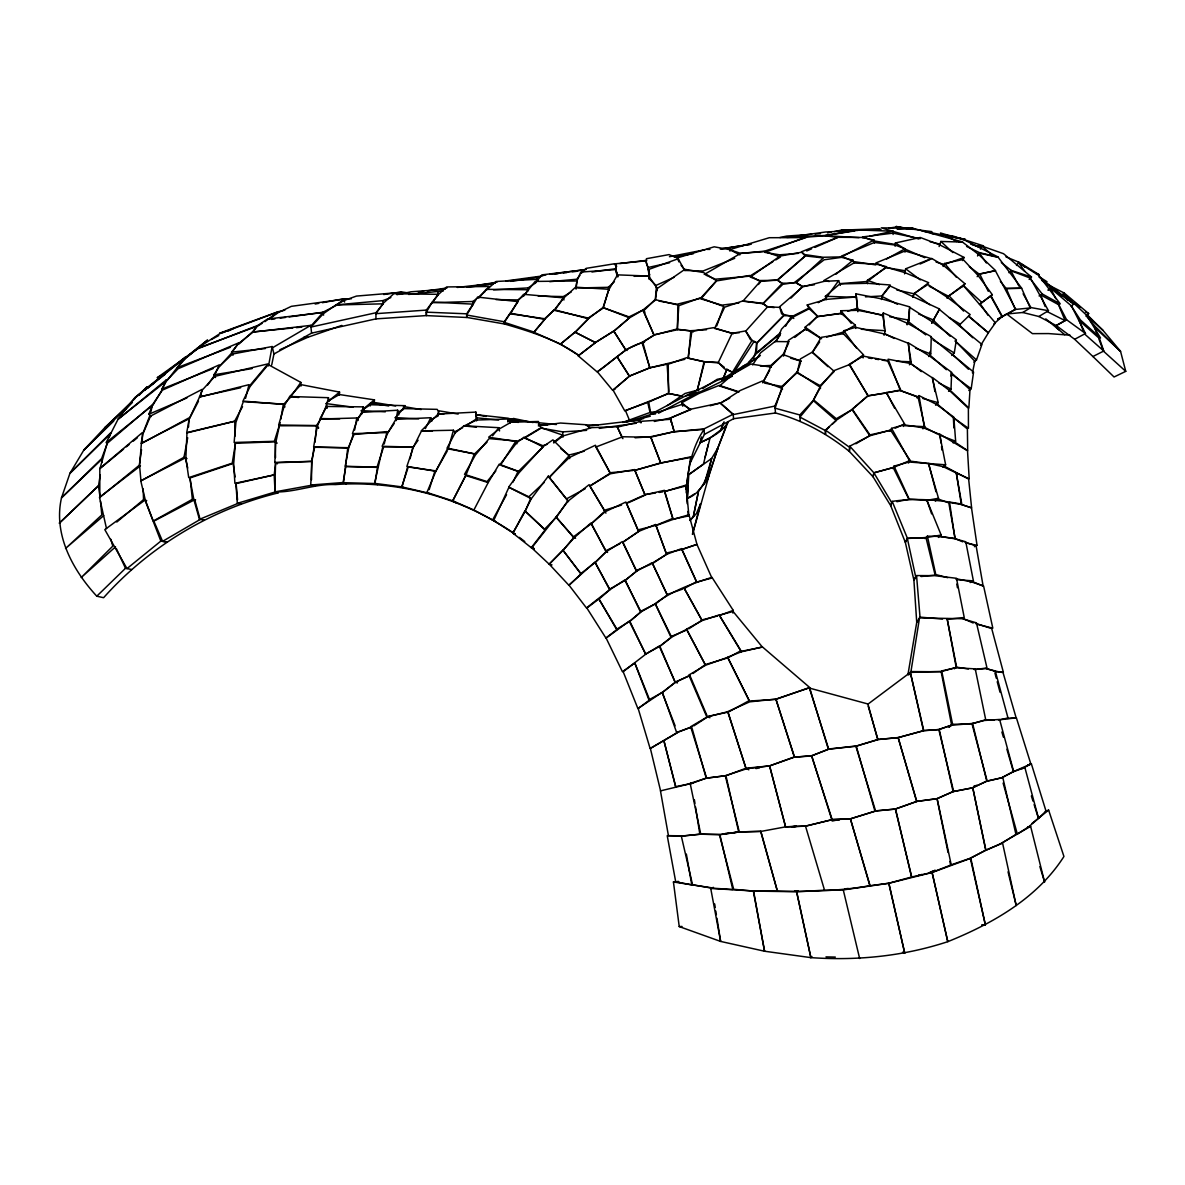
<?xml version="1.0" encoding="UTF-8"?>
<svg xmlns="http://www.w3.org/2000/svg" width="1185" height="1185" viewBox="0 0 1185 1185"><rect width="100%" height="100%" fill="white"/><g stroke="black" fill="none" stroke-linecap="round" stroke-linejoin="round"><path stroke-width="1.5" d="M142.304 441.057L142.304 432.643L99.821 468.445L99.807 497.448L139.282 465.275L141.548 449.633M311.522 479.747L311.596 461.409L275.572 462.817L274.742 491.923C294.754 492.56 314.869 483.673 335.37 484.576C351.604 483.302 368.031 483.806 384.207 485.465C431.103 490.264 476.607 507.402 515.297 534.287L493.627 520.615L508.913 487.316L530.673 498.396L525.296 511.135L512.809 533.117M466.712 313.818L466.668 317.476L426.393 315.61L426.363 312.159L432.229 302.131L472.963 304.13L466.712 313.818L426.363 312.159M904.999 252.153L905.059 248.791L895.238 245.058L874.382 242.466L841.424 256.093L853.393 261.529L875.848 264.907M649.217 279.305L648.521 269.765L645.929 260.848L616.037 263.722L615.919 269.943L617.889 276.89M188.563 427L188.8 417.979L141.385 443.605L139.578 465.424L140.941 480.903L183.986 457.292L187.704 437.769M476.592 420.868L476.103 416.128L477.318 414.809L508.024 418.216L513.52 419.964L507.832 421.06M507.802 421.993L507.891 418.986L476.622 420.038L464.105 425.919L476.414 427.207M928.744 356.522L930.743 353.959L931.277 336.688L907.651 323.372L883.299 312.988L882.395 316.365M686.233 492.901C687.641 470.741 691.329 448.315 704.053 429.444L674.191 431.651L650.728 436.717L635.086 437.798M948.563 391.331L951.022 389.11L951.644 372.312L929.277 355.856L908.362 342.865L910.376 363.128L921.367 371.601M277.468 463.794L274.802 462.431L275.838 442.272L279.364 425.785L316.543 425.652L318.543 427.933M274.742 491.923L311.492 485.257L314.588 486.161L310.722 485.02L311.951 461.587L314.04 447.278L347.798 447.663L343.502 482.68L374.964 483.524M909.369 309.063L908.347 321.653L907.058 324.808L908.984 320.128L909.68 306.871L881.551 298.872L856.029 293.836L857.57 309.27L882.632 315.477M930.106 351.456L929.914 355.026L946.356 369.705M704.186 484.265L711.607 458.491C708.126 474.311 704.097 491.923 687.3 498.396L688.796 474.607L711.607 458.491L717.962 447.915L709.104 475.244L692.455 534.376L700.483 503.818L696.469 513.475L689.937 520.496L693.299 516.853L698.617 490.62L707.252 479.999L717.932 447.915L716.332 451.929L728.049 422.038C722.406 432.332 710.304 437.872 699.935 442.805M687.3 498.396L688.07 486.028M339.369 395.183L339.562 392.102L301.034 384.651L289.732 396.575L298.679 397.493M403.33 409.64L403.537 406.514L421.164 409.551M908.539 463.039L910.11 460.432L890.542 430.066L869.716 435.813L849.749 446.197L849.393 451.47L873.078 476.814L890.75 505.773L905.34 542.36L913.902 580.161L916.731 622.392L907.947 674.65M685.893 489.316L690.588 457.469L660.756 462.876L634.804 470.386L644.936 494.604L655.601 492.975M950.962 376.178L951.214 372.697L969.997 389.628L968.856 407.966L949.94 390.087M438.346 414.424L438.628 410.751L458.18 414.069M895.134 246.273L895.416 242.984L920.227 237.474L939.705 244.851L964.116 257.471L962.561 260.581M315.077 442.168L316.543 425.652M688.381 358.329L690.825 330.97L676.635 329.104L654.061 335.074L642.818 342.346L649.721 367.854L684.826 359.307M644.981 312.173L642.892 310.129L629.013 316.869L603.047 307.641L608.838 289.703L617.518 274.861L648.625 276.061L656.431 287.244L655.261 300.116L642.833 310.085L629.502 317.861L613.919 331.178L625.591 349.768L627.072 350.479M709.104 475.244L709.208 474.089L707.252 479.999M370.298 405.937L370.594 402.959L374.164 402.426L395.657 405.981M101.836 462.417L102.177 458.936L61.502 497.833C53.177 534.391 72.655 570.015 96.785 596.188L103.599 597.714C149.651 546.152 211.226 509.224 278.371 492.856L275.053 492.012L237.311 503.344L235.919 483.613L274.179 474.889L275.675 462.876M881.492 299.509L881.847 295.983L890.246 284.978L867.524 283.304L839.824 283.926L825.367 296.309L826.552 299.627M576.058 289.11L576.947 280.904L580.754 272.091L615.844 269.573L617.681 276.564M843.335 334.052L843.72 330.733L855.6 327.327L884.395 333.963L908.169 343.206L911.146 361.781L909.399 364.817M863.11 357.914L863.465 354.774L843.379 333.711L821.161 337.369L812.347 352.375L827.945 366.654M655.394 300.412L656.846 288.784L684.886 269.336L703.579 272.55L716.451 280.682L700.528 298.353L676.99 304.264L658.993 301.049M374.016 403.537L374.475 399.878L339.414 394.546L329.075 400.426L326.186 403.581L327.164 408.262M732.878 613.06L733.234 610.364L711.978 577.347C692.099 583.642 671.88 590.945 655.172 603.669L670.74 636.671L687.315 629.768M394.087 423.608L387.85 432.569L352.434 433.636L357.5 419.268L361.795 412.395L397.656 410.217L396.16 420.616L395.301 417.594L403.404 408.588L437.206 409.358L438.568 411.61L438.243 415.846L431.296 419.579M968.826 390.502L971.196 388.724L973.581 372.031L930.921 337.132M375.245 481.732L377.437 467.379L345.813 466.594L343.117 482.532L310.722 485.02M100.251 474.859L98.503 485.82L59.25 523.237L98.399 485.776L100.147 497.611M949.096 727.027L951.614 725.101L941.083 671.391L910.361 672.399L908.599 674.857L910.954 671.554L919.516 617.918L962.309 618.718L976.44 622.836L986.987 667.955L975.122 669.54M235.445 443.323L232.245 463.172L188.711 477.629L185.852 458.091L186.978 432.895L234.748 421.282L235.208 435.976M951.777 355.5L954.266 352.982L956.384 339.843L932.491 321.994L909.517 307.256M575.792 287.999L576.962 280.978L535.146 281.423L523.814 295.628L517.889 299.923L496.011 299.598M280.178 422.675L274.342 441.309L234.126 442.479L235.919 422.393L243.295 401.685L283.378 404.115L284.963 406.929M280.756 419.297L283.378 404.115M513.209 421.712L513.772 418.527L533.102 422.541M354.641 429.992L356.774 417.979L320.409 419.016L317.254 426.467L313.625 446.982L348.197 447.945L353.737 435.132M268.521 365.928L272.15 346.538L232.438 354.048L219.921 365.795L213.863 374.801L215.522 377.541M377.541 484.606L374.593 483.361L382.77 446.878L412.884 446.804L410.114 458.758M693.299 516.853L698.617 490.605M272.15 346.538L273.942 354.004L271.706 365.01M362.654 410.054L363.306 406.87L326.793 406.455L320.128 418.527L339.695 418.897M972.441 372.919L974.84 361.247L955.303 340.954M904.54 273.883L905.651 268.802L931.751 258.463L943.586 265.47L964.99 283.778L962.768 286.726M314.573 447.663L311.507 461.365L274.802 462.431M200.517 396.294L202.087 389.391L150.525 416.068L143.207 433.28L141.089 443.353L187.867 419.401M384.236 443.975L387.036 431.621L353.219 434.54L348.627 448.256L345.205 466.268L377.023 467.142L383.436 447.5M697.447 389.895L704.083 361.677L686.545 357.707L668.236 364.225L668.518 393.405L682.308 396.368M708.274 444.434L703.475 464.061L688.633 474.696M705.016 457.528L710.037 438.035L726.242 425.845L716.332 451.929M150.821 411.817L152.584 404.618L162.375 390.146L219.284 364.876L214.352 375.615L207.405 385.332M245.562 398.323L248.983 384.666L199.554 397.064L189.378 418.483L186.697 432.629L234.645 421.179L242.525 406.662M326.912 403.744L328.438 397.701L289.703 396.486L284.311 405.759L278.653 424.985L316.528 425.637L318.572 427.948M709.978 438.006L700.246 442.612L701.609 437.28M697.284 389.88L704.66 361.751L717.666 362.284L724.302 367.291M884.054 335.251L885.254 330.689L882.751 315.032L857.688 310.322L840.846 310.737L841.35 314.395M700.246 442.612L701.668 437.25M448.078 449.574L453.44 430.229L421.519 430.881L413.358 447.249L406.885 466.372L435.695 471.275L447.189 451.13M616.57 273.868L615.711 268.699L616.422 266.136L614.393 263.781L586.145 268.358L580.991 273.528M374.593 483.361L401.789 486.872L404.322 488.057L401.952 486.946L407.625 466.905L434.999 470.771L429.192 489.612M783.611 356.107L788.469 340.317L805.77 329.015L820.272 338.081M753.527 358.359L755.571 352.019L756.593 342.702L754.134 341.339L734.685 371.349M109.213 437.428L110.723 432.777L69.945 473.319L61.502 497.833L101.629 458.565L107.213 443.62M401.789 486.872L408.144 467.29M936.002 491.805L928.61 463.453L943.245 466.697L956.28 472.993L961.79 504.143C938.846 499.833 915.694 497.818 892.201 501.403L890.72 505.817L891.757 502.751L873.908 472.845L849.749 446.197M800.556 362.788L797.075 372.771L781.804 386.473L764.562 383.096M939.112 246.539L940.905 241.473L962.457 242.051L978.484 254.39L995.548 270.55L979.358 274.224L969.36 266.655M973.818 362.077L976.499 359.929L981.935 344.435L939.335 309.404L931.691 323.224M716.762 325.934L723.62 306.456L700.216 297.865L678.812 305.7L677.242 329.578L690.144 330.748L706.512 329.741M723.457 423.089L720.835 430.066L724.035 421.816M151.043 416.646L148.88 414.232L152.584 404.618L107.065 443.486L99.999 468.564L123.566 449.13M142.985 433.132L149.932 415.402M723.442 377.808L726.879 369.276L731.693 371.897M723.487 377.822L726.953 369.29M912.628 297.405L914.331 293.258L927.973 284.489L947.585 297.553L970.189 314.588L959.391 325.016L972.722 337.755M912.805 296.991L914.094 293.821L928.714 282.697L904.822 272.58L886.587 267.351L867.405 280.297L867.553 283.689M776.427 341.339L781.522 329.163L792.78 317.239L809.162 308.767L817.443 315.965L809.207 324.883M774.886 406.07L782.278 388.443L762.414 380.977L740.151 390.532L720.421 403.374L733.204 414.602L774.886 406.07L775.494 412.987C802.63 420.157 827.574 433.932 849.364 451.455L849.675 447.382L825.441 430.111L836.21 420.305L852.089 409.595L867.998 395.553L849.245 364.669L834.136 370.564L820.287 386.68L813.517 399.775L836.299 418.735L852.074 409.64L869.775 435.636L855.851 443.768M426.926 492.486L435.813 471.363L447.5 448.745L474.444 453.84L465.764 475.6L452.744 500.855L426.926 492.486L430.614 494.145M698.794 509.757L699.491 508.098M326.527 405.255L320.513 419.194L316.528 425.637M581.642 272.683L582.783 270.047L541.9 274.861L535.413 282.963M980.484 249.131L981.906 246.08L1003.532 253.708L1031.483 277.009L1029.143 279.438M513.001 482.117L518.141 471.245L499.196 464.194L488.161 482.636L473.882 510.009L452.7 500.825L465.675 475.511L488.087 482.562M788.514 343.309L783.092 354.567L771.079 366.239L762.844 382.77M690.425 462.431L704.408 434.391L704.008 428.881L733.174 414.232L733.574 418.72L704.408 434.391M425.341 428.629L430.777 417.712L395.82 419.401L387.939 432.673L382.118 446.286L413.195 447.1L418.098 440.213M943.082 266.492L944.608 263.455L963.109 259.471L978.143 275.572L992.304 294.665L989.756 296.739M921.026 576.517L935.158 575.155L925.974 537.56L907.354 538.464L905.34 542.36L907.429 538.316L892.201 501.403M189.481 418.572L198.487 401.197M903.251 426.481L904.57 423.934L886.262 392.739L867.879 396.012L852.222 409.121L869.983 434.895L890.365 430.362M931.78 323.061L939.587 309.004L890.142 286.015L881.818 296.354L897.489 304.293M512.972 533.191L524.851 510.913L545.189 529.769L531.265 547.707L512.972 533.191L515.342 534.272M534.213 333.103L533.961 332.052L544.715 319.343L534.02 332.304L560.446 344.02L575.066 332.2L588.486 318.765L554.165 309.685L544.715 319.343L510.35 313.24L504.321 322.364L504.469 323.979L466.712 317.402L466.697 315.017L477.525 297.079L518.097 301.642L504.277 321.742L504.469 323.979C530.539 331.578 556.994 339.769 579.302 355.752L560.594 344.109L574.977 332.111L595.492 342.628L578.191 355.811L597.151 371.912C612.63 361.795 625.65 345.961 644.447 342.272L642.818 342.346M473.882 510.009L492.53 520.052L506.558 494.678M762.784 382.533L769.687 370.224M892.646 468.549L894.008 466.12L909.162 462.017L945.63 464.816L939.661 434.317L923.707 427.918L904.111 424.822L891.579 428.348L889.876 431.177M785.611 326.171L791.565 315.743L793.787 318.484M947.837 619.222L964.235 617.518L956.473 578.295L934.654 575.658L916.553 575.569L913.902 580.191L915.724 577.021L907.354 538.464M124.321 411.047L126.143 407.921L83.913 449.944L69.945 473.319L111.138 433.117M980.706 345.383L988.423 332.763L968.678 316.04M916.731 622.392L920.019 617.118L916.553 575.569M487.094 289.11L488.753 286.489L446.612 286.933L438.228 294.695L432.258 302.693L472.815 301.494L476.429 298.872M501.196 464.046L516.008 440.938L489.124 438.613L475.318 455.114L464.505 474.37L487.079 481.584L495.834 470.919M977.729 255.56L979.595 252.701L998.422 257.145L964.975 240.244L940.505 232.956L956.843 241.533M977.521 255.856L979.343 253.101L998.259 257.397L1021.663 288.222L1006.198 288.518L1000.407 281.408M752.638 364.861L760.577 352.804L775.005 341.547L789.284 341.695M812.362 352.404L819.65 341.961M300.827 382.385L290.029 397.819L283.526 404.366L242.955 401.093L250.065 386.503L268.254 364.61L300.827 382.385L301.138 385.999M840.328 285.378L838.654 280.652L826.004 298.102L818.213 302.679M523.844 295.791L528.273 289.747L486.131 289.347L478.814 298.072M1016.478 265.455L1018.878 262.196L1039.304 274.772L1036.031 273.483M357.485 419.238L361.988 413.239M548.299 476.148L531.221 498.87L525.088 511.031L544.389 529.354L556.402 517.238L567.867 500.692L548.299 476.148L550.018 478.562M947.052 298.264L948.933 295.776L963.524 285.718L981.906 302.471L992.304 294.665M531.709 547.855L556.002 517.015L573.881 537.353L563.127 550.255L549.247 564.193L568.83 585.212L594.811 562.164L609.919 589.508L586.471 607.964L569.081 585.271L581.094 573.836L562.845 550.151L549.159 564.164L531.709 547.855L534.198 548.699M499.729 464.935L516.616 442.849L523.889 437.221L543.145 446.967L518.334 471.511L501.433 465.527M492.619 435.799L498.826 427.696L464.061 425.756L455.099 432.94L447.056 448.078L474.504 453.929L487.02 442.198M775.108 341.739L780.352 335.059M758.415 284.504L760.637 281.749L749.542 275.512L716.599 280.904L700.853 298.857L721.843 305.152L738.818 303.034M375.926 312.751L383.185 303.819L335.814 304.989L323.283 313.773L310.929 327.06L375.926 312.751L375.956 318.869L311.581 333.133L273.942 354.004M917.072 397.967L918.997 395.597L936.461 404.381L953.836 417.135L955.643 441.235L953.155 442.923M922.937 428.851L924.715 426.674L918.005 396.812L900.363 390.606L886.41 392.428L894.645 408.247M233.001 355.278L231.564 352.138L238.659 343.457L253.057 332.111L310.751 325.371L311.581 333.133M579.969 275.305L576.665 279.245L549.766 281.674M426.348 310.085L438.198 294.324L393.79 293.732L383.14 303.39L375.941 313.669L426.348 310.085L426.393 315.58L375.956 318.869M167.115 380.474L185.527 356.878L134.823 397.627L117.774 419.357L164.211 382.755M249.635 385.762L268.091 363.854L214.811 376.371L202.487 389.835L199.45 396.886L240.673 387.747M486.235 290.236L496.085 281.482L537.398 279.305L535.427 283.111L528.066 287.911L493.523 289.836M310.84 326.216L322.972 312.529L267.543 319.002L257.634 325.594L252.983 331.904L292.754 327.993M748.505 362.417L756.756 353.16L780.678 333.37M549.351 477.629L569.037 455.825L552.921 439.857L543.056 446.626L519.149 472.637L508.691 487.124L528.821 496.782L531.369 498.989M977.151 276.668L979.654 273.913L995.4 270.728L1015.678 309.226L997.637 319.283M219.951 365.839L231.875 352.804L238.363 342.969L178.105 368.728L166.937 380.296L161.678 389.154L213.107 368.579M799.816 414.957L813.488 400.234L820.361 387.332L797.001 372.016L782.026 387.362L775.079 408.188L799.816 414.957L800.201 421.208M139.519 394.842L146.91 386.917L138.986 394.605M132.409 402.441L120.248 414.765M678.457 881.551L673.435 881.981L679.227 926.566L720.628 941.423L764.562 951.229L810.881 957.628L811.947 956.517M362.092 413.639L361.366 410.632L370.416 404.737L405.374 405.685L403.389 408.766L398.19 412.454M1008.968 272.713L1011.175 270.402L1031.483 277.009M1061.079 296.28L1063.597 293.732L1086.808 315.432L1100.524 337.947L1080.35 319.906L1071.373 306.115M1061.879 295.465L1064.263 293.05L1088.659 313.566L1086.141 316.114M374.475 399.878L363.676 408.647M790.987 298.072L802.393 286.518L795.283 282.474L782.841 284.311L762.933 303.73L742.906 301.153L760.326 281.363L777.182 279.927L782.144 283.452L762.903 303.701L767.643 306.841L774.235 307.596M820.183 385.673L834.27 371.394L812.317 352.108L800.393 358.936L797.09 372.89L820.183 385.673L820.479 388.532M924.922 538.582L927.396 536.168L939.572 536.42L955.11 538.508L948.815 502.884L937.839 498.885M935.602 405.226L938.224 402.648L932.254 377.748L910.198 363.44L888.083 359.188L900.393 390.546L917.753 397.108M135.031 398.441L104.635 427.874L83.913 449.944L113.76 421.045M96.785 596.188L125.506 568.296L131.668 569.511M528.821 496.782L544.226 482.413M825.441 430.111L825.501 434.184L825.441 430.599L829.47 426.837M832.166 424.334L836.195 420.571L813.473 400.737L799.949 417.105L825.441 430.599M120.855 412.913L104.635 427.874L110.22 423.504M796.957 282.045L823.382 257.945L805.207 255.901L777.227 280.03L781.937 283.2L793.92 283.245M577.584 287.955L608.231 287.318L614.423 281.689M238.985 344.02L252.82 331.504L257.589 325.519L196.888 349.071L186.149 357.603L177.409 367.572L230.438 347.279M115.537 546.833L81.217 577.525L112.797 546.137L110.842 539.279M1048.029 290.192L1050.488 287.999L1071.507 305.997L1085.49 333.489L1074.662 339.295L1056.235 325.534L1066.589 319.757L1085.49 333.489M1048.37 289.895L1050.932 287.599L1073.728 304.012L1071.166 306.308M993.86 323.905L1002.303 316.41L990.971 295.746L980.247 303.819L988.023 315.299M935.321 501.136L938.505 498.292L928.447 463.587L909.739 461.054L891.579 428.348M477.629 297.998L485.035 291.495M938.387 537.457L941.157 535.027L926.818 500.011L931.647 513.905M777.375 280.327L805.296 256.064L801.608 252.242L780.041 256.078L750.238 277.053L759.659 280.534L775.597 280.356M103.732 515.608L65.531 548.477L101.806 514.927L100.473 501.077M806.185 330.185L805.148 327.208L817.724 316.514L841.217 313.433L855.289 325.105L855.763 328.467M1032.061 823.382L1048.636 810.125L1063.937 856.474C1037.408 898.171 992.541 923.589 947.778 941.675C903.681 956.206 857.111 960.857 810.881 957.628L796.572 891.816L797.861 891.135L794.572 891.016M669.007 393.405L624.836 410.988L613.06 390.132L629.457 376.104L617.059 356.833L597.373 371.809L612.675 390.339L629.576 376.089L649.499 367.868L667.111 364.225L668.888 391.583M780.263 332.985L756.519 352.923L756.889 342.939L783.566 315.506L780.767 309.018M116.811 522.037L143.533 499.64L143.192 488.916M186.297 357.796L207.553 340.006L134.971 397.819L142.111 392.265M126.336 446.849L129.121 444.553M133.283 441.131L137.43 437.695M836.077 274.135L853.022 260.211L853.926 263.411M329.119 400.604L339.562 392.102M160.849 541.086L126.988 568.593L104.813 529.636L145 500.07L160.849 541.086L166.655 541.96L162.597 541.352L153.843 521.148L194.695 499.714L200.147 519.474L162.597 541.352M979.477 304.441L981.906 302.471M675.124 725.842L662.059 692.395L637.885 708.541L623.177 671.717L645.81 654.135L659.186 646.047L675.272 682.249L662.371 692.425L648.906 699.846L634.79 663.008L622.421 671.688L606.113 638.063L629.191 621.177L645.781 654.135M794.779 337.414L805.667 328.704M942.742 467.083L945.63 464.816M147.888 387.984L154.509 382.785M144.955 390.043L164.922 374.475M182.031 361.129L184.875 358.907M868.812 280.415L886.558 266.684L875.863 264.062L853.807 263.026L823.96 280.475L829.219 281.541M553.543 442.331L562.845 435.147L541.086 427.681L524.051 437.858L542.804 445.678L547.396 444.242M140.452 465.853L99.481 497.285L106.502 528.629M553.706 442.997L562.89 435.962L591.996 427.622L617.267 426.733L622.273 437.902M949.007 727.086L952.592 724.346L971.744 723.783L985.727 719.769L975.24 668.873L955.806 667.747L941.69 670.932L952.592 724.346M964.99 283.778L948.548 296.28L929.203 286.252M867.672 704.364L910.317 672.443L923.5 730.686L897.934 737.707L877.952 739.47L868.175 706.112M607.549 552.447L605.624 550.892L591.433 523.607L604.883 511.105L589.138 484.68L568.119 501.048L556.061 517.06L573.229 536.998L591.448 523.622L605.209 511.713L625.858 502.025L638.7 531.443L622.969 542.197M849.112 365.261L863.465 354.774M692.958 673.51L705.238 664.607L727.827 657.882M759.022 356.715L733.1 374.016L721.798 380.163M954.31 668.814L956.606 667.17L968.382 668.992M197.776 348.657L157.161 377.734L163.323 374.578M723.842 378.208L760.37 355.515M269.262 318.869L278.194 312.633L291.347 306.337L344.035 299.153L335.888 305.611L322.912 312.248L289.11 316.943M667.392 405.551L685.063 393.464L699.328 389.672M1039.082 295.939L1042.148 293.895L1060.264 303.893L1038.786 275.453L1018.552 262.64L1024.818 271.291M694.632 493.834L686.974 498.663M652.742 563.393L666.607 554.239L655.586 524.481L638.685 531.413L622.895 542.137L636.152 570.592L651.083 564.119M465.868 425.845L476.651 418.764L475.866 412.099L438.124 414.069L421.401 430.688L432.436 431.103M688.766 628.82L701.95 620.229L683.908 587.775L701.757 619.948L717.577 615.993M693.773 725.901L707.549 716.925M589.923 486.191L610.186 473.156L595.403 445.249L569.437 457.454L549.07 477.229L568.533 501.625M702.735 388.532L717.177 379.333L727.427 377.141M677.746 732.537L650.106 748.476L638.182 708.541L649.661 699.92L634.804 663.008M772.798 261.781L749.824 276.135L715.488 279.186L705.83 275.157M775.864 259.87L780.456 257.012L764.651 251.561L740.64 253.397L729.693 249.65L714.2 246.806L677.627 257.826M1001.147 843.35L1030.624 826.345L1044.607 882.129L1039.882 866.605M262.078 323.372L257.812 325.979L196.71 348.701L219.877 333.622L277.912 311.966L264.922 321.653M1007.961 313.862L1022.759 312.499L1030.891 307.567L1048.473 310.707L1030.402 278.134L1010.864 270.728L1018.922 286.074M525.725 437.398L541.115 428.126L562.682 431.873L586.634 430.362M1022.774 312.485L1038.86 316.499L1048.473 310.707M538.212 296.072L563.364 296.576L571.303 291.91M272.461 347.798L310.751 325.371M855.289 325.105L843.572 331.963L826.7 337.147M997.77 319.061L1002.303 316.41M704.216 274.49L740.64 253.397L764.577 251.161L806.007 237.607L769.317 237.711L729.693 249.65L739.914 254.879M1057.316 301.775L1065.078 320.617L1056.22 325.549L1038.875 316.499M684.397 588.456L696.513 581.702L681.582 548.611L666.651 554.343L652.402 563.053L666.992 594.589L682.649 589.078M195.599 499.863L192.37 499.329L153.235 521.044L145.325 500.174L140.778 480.843L185.378 457.884L187.748 468.016M886.617 258.982L905.059 248.791M729.279 657.082L740.921 650.713L719.176 614.911L702.216 620.599L686.485 629.191L705.193 664.578L686.648 629.309L671.702 637.115L659.926 646.269L645.529 654.076L629.842 621.325L641.129 611.845L655.275 603.728L671.525 637.041L659.838 646.24L675.05 682.175L677.479 682.916M566.548 498.841L585.242 488.724M682.723 406.188L681.79 402.707L699.268 393.287L719.28 385.362L739.084 391.865M1015.678 309.226L1001.977 316.602L990.616 296.043M1001.71 777.79L1013.679 771.539L999.607 719.443L984.291 720.48L971.967 723.694L987.135 781.004L1001.71 777.79L1012.568 771.968L1024.906 767.628L1038.519 818.361L1028.832 826.73L1017.322 834.062L1003.117 783.078M612.675 390.339L614.941 389.124M211.3 339.532L218.81 335.533M397.079 294.769L401.671 292.325L356.478 296.072L344.287 300.397L335.814 304.93L382.814 300.635L390.828 297.598M732.33 376.223L698.987 392.516L685.952 395.82L717.621 380.163L732.226 375.882M998.392 719.917L1016.389 717.829L1030.861 763.999L1013.397 771.642L1006.894 749.231M729.767 398.13L720.361 403.033L710.096 405.774M1022.611 768.369L1031.365 763.821L1045.999 811.044L1038.49 818.376L1034.105 804.585M874.041 240.096L841.543 256.893L823.071 257.264L804.571 254.553L801.49 251.768L837.825 237.296L862.532 237.444L874.041 240.096L874.486 243.192M970.234 582.546L973.403 580.902L965.775 541.782L954.769 538.731L939.572 536.42M454.477 431.933L462.683 427.696M1074.662 339.295L1092.911 356.507L1103.768 351.027L1099.502 338.569L1079.239 320.587L1083.238 330.63M605.624 550.892L619.814 543.782M808.851 308.159L792.158 316.469L781.67 313.936L779.597 306.796L802.704 286.889L824.197 281.334L838.654 280.652M658.534 413.195L698.809 392.042L685.922 395.716L651.187 413.98L655.468 413.995M1087.563 315.151L1102.939 330.319L1120.551 351.338L1125.75 371.349L1114.063 376.993L1092.911 356.507M974.396 546.7L977.047 545.426L971.507 507.876L961.242 504.484L949.57 502.41L954.991 538.582L962.798 541.856M742.447 366.55L745.261 365.202M228.127 331.059L234.378 328.112M279.808 349.782L307.907 337.251L341.828 325.416M920.108 264.018L930.032 259.5M628.346 502.751L645.055 495.152L634.642 469.586L610.334 473.778L589.76 485.909L605.935 513.135M895.105 428.215L904.57 423.934M684.812 270.639L678.205 258.73L648.476 269.528L649.069 278.46L655.942 285.437L674.087 277.305M625.591 349.768L642.122 342.391L654.105 335.118L642.892 310.129M675.05 682.175L690.233 675.48M654.327 421.445L670.429 418.024L690.87 409.18L720.347 402.93L733.174 414.232M806.718 250.953L811.636 248.82M814.91 247.398L837.854 237.415L824.997 235.726L805.918 237.178L764.829 252.361L779.463 254.819L798.364 253.353M148.88 414.232L186.904 397.953M910.11 460.432L893.194 467.571L873.908 472.845L873.049 476.829L873.908 472.8L893.194 467.571L908.925 499.27L896.912 501.699M235.119 476.948L233.075 463.483L189.807 478.029L193.866 499.581L199.421 519.371L237.859 503.432M671.214 422.245L670.429 418.024L690.959 409.521L682.234 404.352L626.287 422.334M716.955 918.227L720.628 941.423L710.733 888.454L713.414 887.372M734.715 258.315L703.06 270.995L685.197 270.476L681.019 265.233M522.585 438.968L516.186 441.501L488.679 437.176L499.137 429.044L511.016 422.23L538.405 421.475L541.115 428.126M691.655 726.82L677.346 732.493L650.387 748.49L660.578 790.854L691.803 783.329M930.255 872.234L935.172 870.353M929.988 872.338L935.069 870.397M719.325 615.563L733.234 610.364M745.957 768.25L727.708 711.622L749.69 701.846L775.894 699.106L794.454 756.889L769.643 765.91L745.957 768.25L726.212 775.642L706.63 778.115L690.648 726.716L707.371 716.866L727.871 711.711L745.928 768.25L748.801 769.806M1028.136 765.021L1031.365 763.821M1027.884 765.11L1030.861 763.999M693.64 782.737L706.186 778.071L692.158 728.597M622.717 422.452L650.461 412.306L657.645 411.639M692.247 726.894L676.605 732.404L662.415 692.425L675.494 682.308L689.818 675.346L706.838 715.266M964.116 257.471L944.09 264.507L936.091 262.048M951.614 725.101L938.92 729.53L923.411 730.76L898.112 737.588L916.805 801.401L936.772 798.749L953.614 791.343L938.831 729.59L923.722 730.508L910.361 672.399M1045.333 811.266L1048.636 810.125M1021.692 768.665L1024.906 767.628M726.346 777.419L738.685 831.959L720.347 834.507L700.75 834.181L690.159 783.374L706.675 778.13L725.946 775.671M847.705 311.255L857.451 308.219L856.37 296.961L826.449 299.361L807.222 304.989L809.444 309.3M604.454 510.246L621.547 505.062M664.489 491.597L686.189 485.035M857.333 745.839L877.715 739.692L867.938 703.994L809.414 688.085L828.641 748.964L855.629 746.343M543.382 275.512L546.018 274.787M634.79 470.312L660.8 463.172L690.618 456.847M398.678 294.458L410.988 291.791L445.264 289.229M510.779 419.283L513.772 418.527M633.22 421.119L643.559 418.512M510.542 281.349L540.493 276.92M560.594 448.478L568.844 455.055L584.205 451.218M918.819 875.315L922.078 874.5M650.313 416.216L638.404 419.194L640.952 422.882M805.519 826.182L831.885 819.709L850.341 818.879L875.3 811.044L895.564 808.999L911.546 877.033L888.661 883.269L870.086 885.713L850.415 818.879L869.849 885.713C839.395 891.12 808.244 891.861 777.39 891.12L760.681 831.47L785.611 826.849L805.519 826.167L824.553 890.261L843.276 889.905L888.75 883.269L904.718 953.125L902.496 952.207M918.553 875.374L921.797 874.574M284.83 310.218L277.853 311.803L219.684 333.163L224.883 332.067M678.575 260.73L677.687 258.093L669.051 254.597L646.447 258.7L646.269 263.011L648.091 267.499L669.614 262.714M887.698 392.724L900.704 389.835L887.476 360.536L863.302 356.152L849.378 364.136L867.953 395.731L886.069 393.079M1027.647 826.982L1030.624 826.345M862.532 237.77L866.116 237M869.716 236.23L893.046 231.223L893.09 234.482M779.863 237.518L786.633 236.082L811.592 234.334M706.69 716.658L728.449 712.022L749.216 700.602L727.634 657.364L705.934 665.096L688.826 675.035L706.69 716.658L709.978 717.695M999.399 719.828L1008.005 717.991L995.237 670.917L985.579 668.636L973.996 669.481M408.632 294.458L443.368 290.888M692.07 783.315L675.598 786.692L664 741.069L675.761 786.707M693.418 253.694L674.25 256.819M827.56 232.897L831.011 232.201M834.462 231.519L841.365 230.142L879.951 228.749M669.421 256.701L705.016 249.739M315.151 304.027L318.75 303.36M322.35 302.708L343.946 298.738L351.293 298.798M493.256 284.074L466.831 287.288M457.306 287.437L495.286 283.126M938.505 498.292L926.344 500.411L909.102 498.944L894.008 466.12M941.157 535.027L925.855 537.679L907.429 538.316M473.422 286.089L497.004 282.134M755.911 768.561L759.481 767.954M213.863 374.801L252.124 368.594M636.212 423.267L599.284 428.377M721.324 248.835L751.186 244.154M720.213 249.087L750.549 244.317M854.548 230.927L824.967 235.489L786.84 237.444L825.649 231.979L858.029 230.394M733.574 418.72L775.494 412.987M659.156 492.427L662.711 491.879M888.898 228.112L896.023 227.046M587.79 426.141L638.626 420.068L641.381 422.438M418.305 292.117L423.667 291.347M427.252 290.829L446.938 287.985M383.673 294.517L401.626 291.94L409.566 293.125M841.202 313.27L817.783 316.617L807.222 304.989M720.287 836.403L732.789 889.55L711.592 888.098L692.558 884.81L681.345 836.166L684.604 835.706M591.952 272.002L615.711 268.699M271.321 319.402L274.876 318.913M280.223 318.173L285.555 317.432M506.025 280.919L542.478 275.942M844.624 888.943L848.282 888.439M549.692 274.298L586.308 269.41M554.476 274.239L558.017 273.765M563.334 273.068L566.889 272.594M572.207 271.898L577.525 271.187M538.36 425.919L560.461 423.03L585.938 424.734L589.671 427.904M814.391 284.755L802.26 286.326L795.091 282.015L824.182 259.767L841.602 257.352L853.022 260.211M619.829 263.559L646.684 260.33M832.418 820.657L839.128 819.887M831.781 820.701L838.995 819.887M733.322 832.67L736.507 832.329M231.564 352.138L265.351 348.553M681.345 836.166L700.394 834.196L719.873 834.625M579.391 355.693L578.31 355.811L595.433 342.584L613.652 331.059L625.798 349.871L617.222 356.818L629.324 376.104L649.928 367.839L641.914 342.406M959.035 242.258L962.501 241.918L913.176 228.349L881.284 227.846L918.375 238.896M296.383 327.638L301.805 327.104M704.008 428.881L674.221 431.814L670.443 418.098M725.116 833.499L728.419 833.173M633.027 470.489L610.082 472.741L595.848 447.026L622.717 436.747L650.817 437.309L660.8 463.172L650.787 437.132L674.191 431.651L670.666 419.297L641.1 421.312L617.311 427.163L622.91 438.657M683.152 835.914L667.229 835.677L675.702 881.788L678.649 881.551M791.417 826.76L796.483 826.36M792.943 826.641L796.157 826.375M839.721 283.659L867.45 281.467M815.147 234.082L820.494 233.712M796.572 891.816L824.582 890.157M865.494 296.857L881.847 295.983M1006.998 718.421L1016.167 717.917L1003.028 672.547L994.437 671.243M760.355 365.958L770.798 365.469L783.092 354.567L801.134 361.129M897.163 229.135L913.176 228.424L897.637 228.512M679.227 926.566L682.042 926.463M634.138 276.312L648.58 275.794M438.391 413.891L443.768 414.202M690.159 783.374L693.003 783.285M760.888 831.366L739.707 831.9L719.443 834.744L733.678 889.298L753.319 891.09L777.375 891.12L760.888 831.366L739.277 831.929L725.279 775.716L746.787 768.71L769.554 765.88L794.38 757.171L811.695 755.66L831.811 819.768L805.533 826.078L785.537 826.804L769.598 765.895L785.611 826.849M881.166 229.846L841.365 230.231L867.139 229.934M585.968 424.985L598.203 424.882M739.173 332.778L730.508 332.792L714.585 328.423L724.657 307.196L742.728 300.946L762.547 303.271L767.613 306.915M706.808 249.383L709.948 249.398M791.565 315.743L783.818 315.714L756.889 342.939L750.401 339.577L745.765 331.104L767.599 306.811L780.071 307.389M978.647 245.858L981.935 245.887M910.954 671.554L940.564 671.776L956.221 667.451L947.111 618.614L956.606 667.17M985.076 720.095L994.082 720.169M710.733 888.454L753.542 890.972L764.562 951.229L753.349 891.076L796.69 891.757L810.881 957.628M858.992 237.667L824.982 235.622L857.97 229.949L893.046 231.223M825.367 296.309L856.414 297.346L856.029 293.836M795.031 891.016L798.379 891.135M896.467 361.262L911.146 361.781M903.681 425.637L924.715 426.674M361.366 410.632L385.303 411.817M395.301 417.594L418.705 418.883M861.332 329.267L885.254 330.689M538.375 424.689L547.485 425.222M947.096 235.474L952.236 235.815L983.58 245.902M1070.099 335.207L1048.606 333.577L1032.446 333.637L1006.391 313.773M956.28 579.613L973.403 580.902M718.051 362.891L703.401 361.588L687.967 358.181L691.877 331.326L713.548 327.667L733.382 333.77M920.019 617.118L942.549 619.103M476.681 417.801L498.663 420.097M518.319 422.438L507.847 420.408L513.49 420.127L556.372 424.541M199.421 519.371L204.087 519.963M897.815 227.268L931.899 231.638M326.186 403.581L352.967 407.21M673.435 881.981L712.126 887.891M771.405 367.157L750.801 364.047L733.159 374.119L719.488 386.014L737.588 391.791M304.352 336.688L307.907 337.251M237.311 503.344L241.088 503.936M868.353 357.959L871.804 358.507M875.241 359.04L878.678 359.588M882.129 360.121L887.298 360.936M370.594 402.959L388.739 405.981M895.282 244.48L874.16 240.94L862.517 236.941L893.075 233.119L920.123 238.703M913.117 229.372L896.067 226.483L910.347 229.283M951.896 237.03L965.227 239.296L922.137 230.971M905.221 270.787L886.587 267.632L875.878 262.981L905.029 250.953L931.691 258.745M931.765 233.475L935.113 234.067M889.668 316.706L908.984 320.128M466.697 315.017L504.277 321.742M477.318 414.839L486.265 416.513M681.627 395.997L668.147 393.405L648.713 402.115L650.565 412.587M675.702 881.788L691.803 884.914L686.352 854.059M955.88 578.665L971.507 581.894L983.58 585.938L992.823 628.168L976.351 624.08M896.808 289.984L914.094 293.821M965.953 542.878L977.047 545.426M401.952 486.946L428.141 493.034M930.018 241.755L939.957 244.14M549.247 564.193L552.003 564.904M947.733 577.688L935.78 574.547L927.396 536.168M922.878 398.501L938.224 402.648M790.632 358.151L801.164 361.203M143.533 499.64L146.718 500.588M504.321 322.364L533.961 332.052M975.433 623.31L991.726 628.613L1003.399 672.399L994.6 671.184L986.127 668.37M965.005 542.182L976.114 545.87L983.15 586.131L972.292 581.48M690.825 330.97L693.432 331.859M970.841 243.903L981.21 247.532M971.167 244.228L981.106 247.784M531.265 547.707L534.168 548.744L531.487 546.685M867.405 280.297L879.507 284.681M978.025 245.813L981.387 247.073M915.561 348.212L930.743 353.959M938.964 434.865L955.643 441.235M343.117 482.532L346.287 483.776M918.568 313.951L933.736 320.098M1005.932 256.849L1018.878 262.196M183.986 457.292L186.993 458.58M962.753 618.452L973.196 623.014M924.73 257.708L905.059 249.072L895.416 242.984M966.604 246.45L979.595 252.701M1085.475 312.01L1088.659 313.566M1047.066 311.551L1065.078 320.617M938.683 382.903L951.022 389.11M884.499 333.548L894.201 338.466M1047.54 284.504L1064.263 293.05M493.627 520.615L495.863 521.77L492.53 520.052M573.229 536.998L575.584 538.257M937.335 434.006L924.344 427.133L918.997 395.597M944.075 466.046L968.649 479.095L971.611 507.832L961.302 504.44L956.31 472.978L969.197 478.784L967.523 450.789L939.853 434.169L941.023 443.027M949.244 317.61L960.265 324.172M933.143 340.021L954.266 352.982M1039.289 276.816L1047.022 281.734M274.342 441.309L277.186 443.131M954.606 441.946L967.686 450.685L967.39 428.97L953.362 417.461L953.895 427.948M614.452 264.196L616.304 265.44M805.148 327.208L821.635 338.703M1025.706 267.292L1021.218 264.033L1025.321 267.292M1039.156 277.083L1073.728 304.012M951.955 374.475L971.196 388.724M914.331 293.258L929.795 304.782M905.651 268.802L920.286 279.867M908.347 321.653L925.766 334.866M519.385 537.398L524.777 541.545M1041.6 280.238L1050.932 287.599M1001.31 262.566L1011.175 270.402M1045.777 318.869L1059.005 329.874M1047.792 320.557L1050.428 322.75M1056.561 327.83L1064.708 334.659M968.5 316.217L988.29 332.852L995.385 322.912L963.524 285.718M681.79 402.707L689.937 409.625M937.024 403.833L953.17 417.594L968.441 428.274L968.382 408.307L949.466 390.517L932.476 377.541L934.906 391.568M981.906 246.08L991.549 254.434M955.169 341.073L976.499 359.929M1084.571 333.977L1103.768 351.027M1125.75 371.349L1103.487 351.175L1098.88 338.954M1087.104 315.906L1102.939 330.319M940.905 241.473L952.888 252.583M952.681 354.582L968.486 369.261M933.513 320.439L950.074 336.214M1074.751 302.501L1079.876 307.552M948.933 295.776L963.612 311.107M1086.275 315.98L1095.473 326.734L1120.551 351.338L1094.644 327.341L1097.073 333.977M944.608 263.455L956.458 277.334M840.846 310.737L851.215 323.342M1030.046 278.49L1042.148 293.895M843.72 330.733L856.696 348.346M979.343 253.101L986.394 262.981M1063.597 293.732L1067.478 299.923M453.44 430.229L455.336 433.325M507.891 418.986L510.217 423.015M356.774 417.979L358.181 420.453M1023.114 293.747L1030.891 307.567M1066.589 319.757L1058.842 304.826L1040.667 294.887L1045.155 306.56M1050.488 287.999L1055.805 298.709M979.654 273.913L988.26 291.303M116.293 548.492L125.506 568.296M629.62 420.616L625.413 410.454L647.736 402.456L650.121 412.75M516.008 440.938L516.912 443.768M1031.365 795.965L1033.009 801.134M1001.888 731.989L1003.399 737.159M430.777 417.712L431.77 421.223M655.942 285.437L657.319 290.503M994.911 672.991L996.304 678.235M997.222 681.731L1000.021 692.203M656.431 287.244L657.245 290.384M608.231 287.318L608.986 290.281M568.844 455.055L569.733 458.625M1008.035 871.804L1016.212 905.577L1002.584 843.128L985.194 850.445L970.337 858.31L985.372 924.922L982.069 924.937L985.372 924.922L970.811 858.251L932.106 872.486L888.913 883.255L904.718 953.125M781.804 386.473L782.485 389.302M843.276 889.905L859.643 958.517M397.656 410.217L398.782 414.913M322.912 312.248L323.609 315.151M328.438 397.701L329.223 401.034M498.826 427.696L499.552 430.955M729.279 247.68L730.004 251.146M948.044 852.474L937.024 798.69L953.229 791.55L972.737 787.788L986.024 781.478L1002.791 777.538L1015.96 834.403L1001.68 843.261L985.935 850.267L972.767 787.788L985.757 850.312L969.997 858.37L950.607 865.02L949.881 861.436M363.306 406.87L363.958 410.01M343.946 298.738L344.613 302.086M648.476 269.528L649.513 274.742M678.205 258.73L678.798 261.841M648.091 267.499L649.469 274.668M660.46 790.854L668.429 835.662L683.656 835.84L699.846 834.21L695.536 806.941M956.813 584.087L957.436 587.701M563.364 296.576L563.927 300.012M714.673 903.948L715.251 907.517M715.814 911.087L716.377 914.657M616.037 263.722L616.526 266.758M694.38 799.682L694.958 803.312M537.175 277.749L537.605 280.815M941.497 446.567L941.956 450.107M528.066 287.911L528.377 290.695M382.814 300.635L383.214 303.967M857.451 308.219L857.836 311.729M190.118 478.147L192.37 499.329M686.722 498.307L687.226 503.758M687.922 511.402L688.322 516.038M437.991 292.014L438.257 294.991M236.141 483.673L237.548 499.833M883.299 312.988L884.203 328.408M475.866 412.099L476.074 415.654M472.815 301.494L472.993 304.752M562.682 431.873L562.964 437.176M275.053 492.012L274.179 474.889L234.897 483.332L233.682 463.705L235.4 443.308L275.098 441.783L275.527 457.603M649.424 274.431L649.543 277.334M835.321 957.08A223.55 30.173 0.8 0 1 825.975 956.887M692.795 530.095L692.736 533.161L692.781 530.095M677.894 304.975L677.42 329.726L653.824 334.851L643.618 310.855L655.009 299.612L677.894 304.975M608.734 289.273L603.239 308.041L588.175 318.069L554.491 310.396L563.601 298.087L575.584 287.185L608.734 289.273M166.418 379.763L162.123 389.791L152.998 404.974L106.102 442.642L117.922 419.505L166.418 379.763M732.108 333.34L718.288 362.506L724.435 368.757L732.434 372.253L752.06 340.362L745.543 330.941L732.108 333.34M517.993 300.783L510.454 313.832L544.611 318.721L554.328 310.026L563.571 297.85L523.607 294.31L517.993 300.783M574.34 537.59L563.053 550.24L580.694 573.688L595.314 562.386L606.468 551.588L622.288 541.604L636.656 571.037L625.31 580.265L609.416 589.286L595.225 562.342L606.29 551.44L590.782 523.089L574.34 537.59M588.441 318.661L575.214 332.318L595.329 342.495L613.815 331.133L629.472 317.802L602.987 307.537L588.441 318.661M610.068 589.582L599.062 599.077L616.541 629.339L629.694 621.295L640.937 611.756L624.747 580.028L610.068 589.582M636.73 571.096L625.265 580.25L640.285 611.475L655.586 603.861L667.333 594.914L652.061 562.727L636.73 571.096M617.074 629.457L605.89 638.019L586.871 608.038L598.825 599.017L617.074 629.457M986.794 781.152L972.1 787.936L953.11 791.624L939.231 729.367L951.377 725.279L972.574 723.442L986.794 781.152M644.981 494.782L626.435 503.062L637.871 529.932L655.972 525.325L672.902 518.363L664.415 490.338L644.981 494.782M976.47 785.433L973.611 786.573L976.425 785.448M741.173 651.854L727.575 657.201L749.379 701.046L775.834 699.372L809.71 687.507L762.459 646.951L741.173 651.854M828.374 749.29L811.384 755.956L794.38 757.171L775.894 699.12L809.592 687.744L828.374 749.29L856.207 745.913L874.989 811.281L850.237 818.879L832.137 819.457L811.518 755.837L828.419 749.246M951.229 864.887L931.588 872.545L911.724 876.989L895.342 809.059L916.82 801.386L937.142 798.66L951.229 864.887M672.962 519.445L656.075 525.562L666.088 553.114L681.849 549.529L696.943 544.433L711.933 578.058L696.632 582.072L681.819 549.455L696.943 544.345L688.989 514.749L672.962 519.445M916.627 801.519L895.06 809.133L875.552 810.851L855.851 746.18L877.863 739.558L898.171 737.544L916.627 801.519M733.085 611.49L719.236 615.178L741.069 651.38L762.414 647.099L733.085 611.49M686.13 485.909L664.474 491.449L672.947 519.237L688.9 515.86L686.13 485.909M932.077 872.486L929.558 872.812L932.106 872.486L947.778 941.675L932.077 872.486M1030.254 307.952L1015.323 309.448L1006.258 288.473L1021.603 288.266L1030.254 307.952M455.988 502.633L452.744 500.855L455.988 502.647"/></g></svg>
